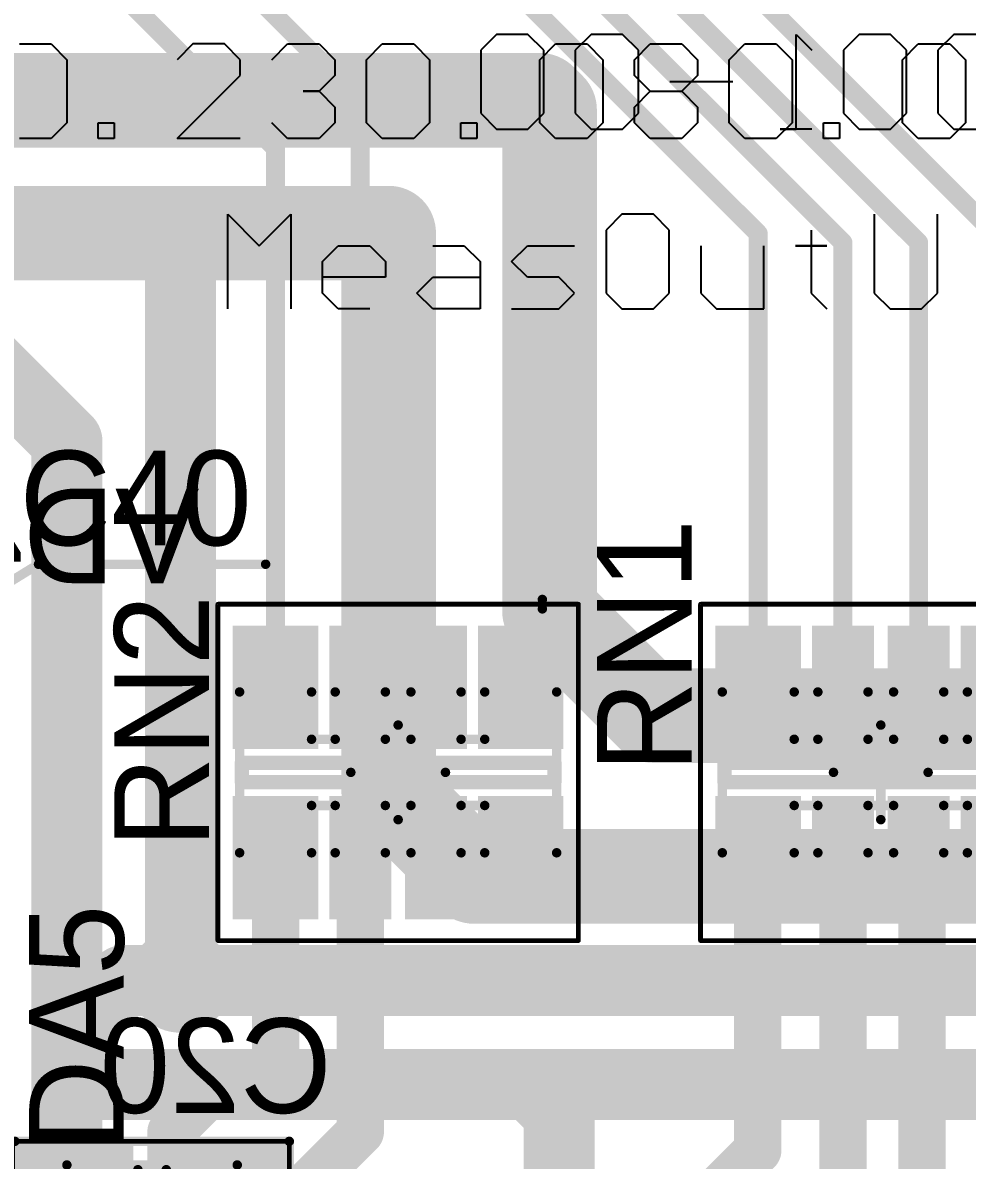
# Model space of a CAD drawing. Header units: millimetres. Extents: x 29.9 to 75.1, y 29.9 to 100.1.
# Drawn here: x 37.33 to 47.31, y 60.4 to 72.42 of the extents above; entities that cross this region are included whole.
import ezdxf

# ---------------------------------------------------------------- set-up
doc = ezdxf.new("R2010")
doc.units = ezdxf.units.MM
for name, color, linetype in [('BottomLayer', 5, 'Continuous'), ('BottomOverlay', 54, 'Continuous'), ('BottomPaste', 16, 'Continuous'), ('BottomSolder', 6, 'Continuous'), ('Mechanical13', 56, 'Continuous'), ('Mechanical15', 56, 'Continuous'), ('MultiLayer', 9, 'Continuous'), ('TopLayer', 1, 'Continuous'), ('TopOverlay', 2, 'Continuous'), ('TopPaste', 8, 'Continuous'), ('TopSolder', 216, 'Continuous'), ('ViaHoleLayer', 16, 'Continuous')]:
    doc.layers.add(name, color=color, linetype=linetype)

# ---------------------------------------------------------------- blocks, each defined once
blk = doc.blocks.new('CRA06S_1127')
at = {"layer": 'Mechanical13', "const_width": 0.1}
for points in [[(-0.85, 0.915), (-0.85, 1.675)], [(0.85, 1.675), (-0.85, 1.675)], [(0.85, 0.915), (0.85, 1.675)], [(-0.35, 0.915), (-0.85, 0.915)], [(-0.35, 0.665), (-0.35, 0.915)], [(0.35, 0.665), (0.35, 0.915)], [(0.85, 0.915), (0.35, 0.915)], [(-0.85, 0.135), (-0.85, 0.665)], [(-0.35, 0.665), (-0.85, 0.665)], [(0.85, 0.665), (0.35, 0.665)], [(0.85, 0.135), (0.85, 0.665)], [(-0.35, 0.135), (-0.85, 0.135)], [(-0.35, -0.135), (-0.35, 0.135)], [(0.35, -0.135), (0.35, 0.135)], [(0.85, 0.135), (0.35, 0.135)], [(-0.85, -0.665), (-0.85, -0.135)], [(-0.35, -0.135), (-0.85, -0.135)], [(0.85, -0.135), (0.35, -0.135)], [(0.85, -0.665), (0.85, -0.135)], [(-0.35, -0.665), (-0.85, -0.665)], [(-0.35, -0.915), (-0.35, -0.665)], [(0.35, -0.915), (0.35, -0.665)], [(0.85, -0.665), (0.35, -0.665)], [(-0.85, -1.675), (-0.85, -0.915)], [(-0.35, -0.915), (-0.85, -0.915)], [(0.85, -0.915), (0.35, -0.915)], [(0.85, -1.675), (0.85, -0.915)], [(0.85, -1.675), (-0.85, -1.675)]]:
    blk.add_lwpolyline(points, dxfattribs=at)
at = {"layer": 'Mechanical13', "const_width": 0.05}
for points in [[(-0.875, 1.675, 1), (-0.825, 1.675, 1)], [(-0.875, 1.675, 1), (-0.825, 1.675, 1)], [(0.825, 1.675, 1), (0.875, 1.675, 1)], [(0.825, 1.675, 1), (0.875, 1.675, 1)], [(-0.875, 0.915, 1), (-0.825, 0.915, 1)], [(-0.875, 0.915, 1), (-0.825, 0.915, 1)], [(-0.375, 0.915, 1), (-0.325, 0.915, 1)], [(-0.375, 0.915, 1), (-0.325, 0.915, 1)], [(0.325, 0.915, 1), (0.375, 0.915, 1)], [(0.325, 0.915, 1), (0.375, 0.915, 1)], [(0.825, 0.915, 1), (0.875, 0.915, 1)], [(0.825, 0.915, 1), (0.875, 0.915, 1)], [(-0.875, 0.665, 1), (-0.825, 0.665, 1)], [(-0.875, 0.665, 1), (-0.825, 0.665, 1)], [(-0.375, 0.665, 1), (-0.325, 0.665, 1)], [(-0.375, 0.665, 1), (-0.325, 0.665, 1)], [(0.325, 0.665, 1), (0.375, 0.665, 1)], [(0.325, 0.665, 1), (0.375, 0.665, 1)], [(0.825, 0.665, 1), (0.875, 0.665, 1)], [(0.825, 0.665, 1), (0.875, 0.665, 1)], [(-0.875, 0.135, 1), (-0.825, 0.135, 1)], [(-0.875, 0.135, 1), (-0.825, 0.135, 1)], [(-0.375, 0.135, 1), (-0.325, 0.135, 1)], [(-0.375, 0.135, 1), (-0.325, 0.135, 1)], [(0.325, 0.135, 1), (0.375, 0.135, 1)], [(0.325, 0.135, 1), (0.375, 0.135, 1)], [(0.825, 0.135, 1), (0.875, 0.135, 1)], [(0.825, 0.135, 1), (0.875, 0.135, 1)], [(-0.875, -0.135, 1), (-0.825, -0.135, 1)], [(-0.875, -0.135, 1), (-0.825, -0.135, 1)], [(-0.375, -0.135, 1), (-0.325, -0.135, 1)], [(-0.375, -0.135, 1), (-0.325, -0.135, 1)], [(0.325, -0.135, 1), (0.375, -0.135, 1)], [(0.325, -0.135, 1), (0.375, -0.135, 1)], [(0.825, -0.135, 1), (0.875, -0.135, 1)], [(0.825, -0.135, 1), (0.875, -0.135, 1)], [(-0.875, -0.665, 1), (-0.825, -0.665, 1)], [(-0.875, -0.665, 1), (-0.825, -0.665, 1)], [(-0.375, -0.665, 1), (-0.325, -0.665, 1)], [(-0.375, -0.665, 1), (-0.325, -0.665, 1)], [(0.325, -0.665, 1), (0.375, -0.665, 1)], [(0.325, -0.665, 1), (0.375, -0.665, 1)], [(0.825, -0.665, 1), (0.875, -0.665, 1)], [(0.825, -0.665, 1), (0.875, -0.665, 1)], [(-0.875, -0.915, 1), (-0.825, -0.915, 1)], [(-0.875, -0.915, 1), (-0.825, -0.915, 1)], [(-0.375, -0.915, 1), (-0.325, -0.915, 1)], [(-0.375, -0.915, 1), (-0.325, -0.915, 1)], [(0.325, -0.915, 1), (0.375, -0.915, 1)], [(0.325, -0.915, 1), (0.375, -0.915, 1)], [(0.825, -0.915, 1), (0.875, -0.915, 1)], [(0.825, -0.915, 1), (0.875, -0.915, 1)], [(-0.875, -1.675, 1), (-0.825, -1.675, 1)], [(-0.875, -1.675, 1), (-0.825, -1.675, 1)], [(0.825, -1.675, 1), (0.875, -1.675, 1)], [(0.825, -1.675, 1), (0.875, -1.675, 1)]]:
    blk.add_lwpolyline(points, format="xyb", close=True, dxfattribs=at)
at = {"layer": 'Mechanical15'}
for points, const_width in [([(1.778, 1.905), (-1.778, 1.905)], 0.05), ([(-1.778, -1.905), (-1.778, 1.905)], 0.05), ([(1.778, -1.905), (1.778, 1.905)], 0.05), ([(0, -0.5), (0, 0.5)], 0.1), ([(0.5, 0), (-0.5, 0)], 0.1), ([(1.778, -1.905), (-1.778, -1.905)], 0.05)]:
    blk.add_lwpolyline(points, dxfattribs=dict(at, const_width=const_width))
for points, const_width in [([(-1.79, 1.905, 1), (-1.766, 1.905, 1)], 0.025), ([(-1.79, 1.905, 1), (-1.766, 1.905, 1)], 0.025), ([(1.766, 1.905, 1), (1.79, 1.905, 1)], 0.025), ([(1.766, 1.905, 1), (1.79, 1.905, 1)], 0.025), ([(-0.025, 0.5, 1), (0.025, 0.5, 1)], 0.05), ([(-0.525, 0, 1), (-0.475, 0, 1)], 0.05), ([(0.475, 0, 1), (0.525, 0, 1)], 0.05), ([(-0.025, -0.5, 1), (0.025, -0.5, 1)], 0.05), ([(-1.79, -1.905, 1), (-1.766, -1.905, 1)], 0.025), ([(-1.79, -1.905, 1), (-1.766, -1.905, 1)], 0.025), ([(1.766, -1.905, 1), (1.79, -1.905, 1)], 0.025), ([(1.766, -1.905, 1), (1.79, -1.905, 1)], 0.025)]:
    blk.add_lwpolyline(points, format="xyb", close=True, dxfattribs=dict(at, const_width=const_width))
at = {"layer": 'TopLayer'}
for points in [[(-0.35, 0.945), (-0.35, 1.645), (-1.45, 0.945), (-1.45, 1.645)], [(1.45, 0.945), (1.45, 1.645), (0.35, 0.945), (0.35, 1.645)], [(-0.35, 0.175), (-0.35, 0.625), (-1.45, 0.175), (-1.45, 0.625)], [(1.45, 0.175), (1.45, 0.625), (0.35, 0.175), (0.35, 0.625)], [(-0.35, -0.625), (-0.35, -0.175), (-1.45, -0.625), (-1.45, -0.175)], [(1.45, -0.625), (1.45, -0.175), (0.35, -0.625), (0.35, -0.175)], [(-0.35, -1.645), (-0.35, -0.945), (-1.45, -1.645), (-1.45, -0.945)], [(1.45, -1.645), (1.45, -0.945), (0.35, -1.645), (0.35, -0.945)]]:
    blk.add_solid(points, dxfattribs=at)
at = {"layer": 'TopOverlay', "const_width": 0.152}
for points in [[(0.102, 1.651), (-0.102, 1.651)], [(-0.102, -1.651), (-0.102, 1.651)], [(0.102, -1.651), (0.102, 1.651)], [(0.102, -1.651), (-0.102, -1.651)]]:
    blk.add_lwpolyline(points, dxfattribs=at)
at = {"layer": 'TopOverlay'}
for points, const_width in [([(-0.14, 1.651, 1), (-0.064, 1.651, 1)], 0.0762), ([(-0.14, 1.651, 1), (-0.064, 1.651, 1)], 0.0762), ([(0.064, 1.651, 1), (0.14, 1.651, 1)], 0.0762), ([(0.064, 1.651, 1), (0.14, 1.651, 1)], 0.0762), ([(-1.728, 1.524, 1), (-1.828, 1.524, 1)], 0.1), ([(-1.853, 1.524, 1), (-1.803, 1.524, 1)], 0.05), ([(-1.753, 1.524, 1), (-1.703, 1.524, 1)], 0.05), ([(-0.14, -1.651, 1), (-0.064, -1.651, 1)], 0.0762), ([(-0.14, -1.651, 1), (-0.064, -1.651, 1)], 0.0762), ([(0.064, -1.651, 1), (0.14, -1.651, 1)], 0.0762), ([(0.064, -1.651, 1), (0.14, -1.651, 1)], 0.0762)]:
    blk.add_lwpolyline(points, format="xyb", close=True, dxfattribs=dict(at, const_width=const_width))
at = {"layer": 'TopPaste'}
for points in [[(-0.35, 0.945), (-0.35, 1.645), (-1.45, 0.945), (-1.45, 1.645)], [(1.45, 0.945), (1.45, 1.645), (0.35, 0.945), (0.35, 1.645)], [(-0.35, 0.175), (-0.35, 0.625), (-1.45, 0.175), (-1.45, 0.625)], [(1.45, 0.175), (1.45, 0.625), (0.35, 0.175), (0.35, 0.625)], [(-0.35, -0.625), (-0.35, -0.175), (-1.45, -0.625), (-1.45, -0.175)], [(1.45, -0.625), (1.45, -0.175), (0.35, -0.625), (0.35, -0.175)], [(-0.35, -1.645), (-0.35, -0.945), (-1.45, -1.645), (-1.45, -0.945)], [(1.45, -1.645), (1.45, -0.945), (0.35, -1.645), (0.35, -0.945)]]:
    blk.add_solid(points, dxfattribs=at)
at = {"layer": 'TopSolder'}
for points in [[(-0.248, 0.843), (-0.248, 1.747), (-1.552, 0.843), (-1.552, 1.747)], [(1.552, 0.843), (1.552, 1.747), (0.248, 0.843), (0.248, 1.747)], [(-0.248, 0.073), (-0.248, 0.727), (-1.552, 0.073), (-1.552, 0.727)], [(1.552, 0.073), (1.552, 0.727), (0.248, 0.073), (0.248, 0.727)], [(-0.248, -0.727), (-0.248, -0.073), (-1.552, -0.727), (-1.552, -0.073)], [(1.552, -0.727), (1.552, -0.073), (0.248, -0.727), (0.248, -0.073)], [(-0.248, -1.747), (-0.248, -0.843), (-1.552, -1.747), (-1.552, -0.843)], [(1.552, -1.747), (1.552, -0.843), (0.248, -1.747), (0.248, -0.843)]]:
    blk.add_solid(points, dxfattribs=at)
blk = doc.blocks.new('CRA06S_1136')
at = {"layer": 'Mechanical13', "const_width": 0.1}
for points in [[(-0.85, 0.915), (-0.85, 1.675)], [(0.85, 1.675), (-0.85, 1.675)], [(0.85, 0.915), (0.85, 1.675)], [(-0.35, 0.915), (-0.85, 0.915)], [(-0.35, 0.665), (-0.35, 0.915)], [(0.35, 0.665), (0.35, 0.915)], [(0.85, 0.915), (0.35, 0.915)], [(-0.85, 0.135), (-0.85, 0.665)], [(-0.35, 0.665), (-0.85, 0.665)], [(0.85, 0.665), (0.35, 0.665)], [(0.85, 0.135), (0.85, 0.665)], [(-0.35, 0.135), (-0.85, 0.135)], [(-0.35, -0.135), (-0.35, 0.135)], [(0.35, -0.135), (0.35, 0.135)], [(0.85, 0.135), (0.35, 0.135)], [(-0.85, -0.665), (-0.85, -0.135)], [(-0.35, -0.135), (-0.85, -0.135)], [(0.85, -0.135), (0.35, -0.135)], [(0.85, -0.665), (0.85, -0.135)], [(-0.35, -0.665), (-0.85, -0.665)], [(-0.35, -0.915), (-0.35, -0.665)], [(0.35, -0.915), (0.35, -0.665)], [(0.85, -0.665), (0.35, -0.665)], [(-0.85, -1.675), (-0.85, -0.915)], [(-0.35, -0.915), (-0.85, -0.915)], [(0.85, -0.915), (0.35, -0.915)], [(0.85, -1.675), (0.85, -0.915)], [(0.85, -1.675), (-0.85, -1.675)]]:
    blk.add_lwpolyline(points, dxfattribs=at)
at = {"layer": 'Mechanical13', "const_width": 0.05}
for points in [[(-0.875, 1.675, 1), (-0.825, 1.675, 1)], [(-0.875, 1.675, 1), (-0.825, 1.675, 1)], [(0.825, 1.675, 1), (0.875, 1.675, 1)], [(0.825, 1.675, 1), (0.875, 1.675, 1)], [(-0.875, 0.915, 1), (-0.825, 0.915, 1)], [(-0.875, 0.915, 1), (-0.825, 0.915, 1)], [(-0.375, 0.915, 1), (-0.325, 0.915, 1)], [(-0.375, 0.915, 1), (-0.325, 0.915, 1)], [(0.325, 0.915, 1), (0.375, 0.915, 1)], [(0.325, 0.915, 1), (0.375, 0.915, 1)], [(0.825, 0.915, 1), (0.875, 0.915, 1)], [(0.825, 0.915, 1), (0.875, 0.915, 1)], [(-0.875, 0.665, 1), (-0.825, 0.665, 1)], [(-0.875, 0.665, 1), (-0.825, 0.665, 1)], [(-0.375, 0.665, 1), (-0.325, 0.665, 1)], [(-0.375, 0.665, 1), (-0.325, 0.665, 1)], [(0.325, 0.665, 1), (0.375, 0.665, 1)], [(0.325, 0.665, 1), (0.375, 0.665, 1)], [(0.825, 0.665, 1), (0.875, 0.665, 1)], [(0.825, 0.665, 1), (0.875, 0.665, 1)], [(-0.875, 0.135, 1), (-0.825, 0.135, 1)], [(-0.875, 0.135, 1), (-0.825, 0.135, 1)], [(-0.375, 0.135, 1), (-0.325, 0.135, 1)], [(-0.375, 0.135, 1), (-0.325, 0.135, 1)], [(0.325, 0.135, 1), (0.375, 0.135, 1)], [(0.325, 0.135, 1), (0.375, 0.135, 1)], [(0.825, 0.135, 1), (0.875, 0.135, 1)], [(0.825, 0.135, 1), (0.875, 0.135, 1)], [(-0.875, -0.135, 1), (-0.825, -0.135, 1)], [(-0.875, -0.135, 1), (-0.825, -0.135, 1)], [(-0.375, -0.135, 1), (-0.325, -0.135, 1)], [(-0.375, -0.135, 1), (-0.325, -0.135, 1)], [(0.325, -0.135, 1), (0.375, -0.135, 1)], [(0.325, -0.135, 1), (0.375, -0.135, 1)], [(0.825, -0.135, 1), (0.875, -0.135, 1)], [(0.825, -0.135, 1), (0.875, -0.135, 1)], [(-0.875, -0.665, 1), (-0.825, -0.665, 1)], [(-0.875, -0.665, 1), (-0.825, -0.665, 1)], [(-0.375, -0.665, 1), (-0.325, -0.665, 1)], [(-0.375, -0.665, 1), (-0.325, -0.665, 1)], [(0.325, -0.665, 1), (0.375, -0.665, 1)], [(0.325, -0.665, 1), (0.375, -0.665, 1)], [(0.825, -0.665, 1), (0.875, -0.665, 1)], [(0.825, -0.665, 1), (0.875, -0.665, 1)], [(-0.875, -0.915, 1), (-0.825, -0.915, 1)], [(-0.875, -0.915, 1), (-0.825, -0.915, 1)], [(-0.375, -0.915, 1), (-0.325, -0.915, 1)], [(-0.375, -0.915, 1), (-0.325, -0.915, 1)], [(0.325, -0.915, 1), (0.375, -0.915, 1)], [(0.325, -0.915, 1), (0.375, -0.915, 1)], [(0.825, -0.915, 1), (0.875, -0.915, 1)], [(0.825, -0.915, 1), (0.875, -0.915, 1)], [(-0.875, -1.675, 1), (-0.825, -1.675, 1)], [(-0.875, -1.675, 1), (-0.825, -1.675, 1)], [(0.825, -1.675, 1), (0.875, -1.675, 1)], [(0.825, -1.675, 1), (0.875, -1.675, 1)]]:
    blk.add_lwpolyline(points, format="xyb", close=True, dxfattribs=at)
at = {"layer": 'Mechanical15'}
for points, const_width in [([(1.778, 1.905), (-1.778, 1.905)], 0.05), ([(-1.778, -1.905), (-1.778, 1.905)], 0.05), ([(1.778, -1.905), (1.778, 1.905)], 0.05), ([(0, -0.5), (0, 0.5)], 0.1), ([(0.5, 0), (-0.5, 0)], 0.1), ([(1.778, -1.905), (-1.778, -1.905)], 0.05)]:
    blk.add_lwpolyline(points, dxfattribs=dict(at, const_width=const_width))
for points, const_width in [([(-1.79, 1.905, 1), (-1.766, 1.905, 1)], 0.025), ([(-1.79, 1.905, 1), (-1.766, 1.905, 1)], 0.025), ([(1.766, 1.905, 1), (1.79, 1.905, 1)], 0.025), ([(1.766, 1.905, 1), (1.79, 1.905, 1)], 0.025), ([(-0.025, 0.5, 1), (0.025, 0.5, 1)], 0.05), ([(-0.525, 0, 1), (-0.475, 0, 1)], 0.05), ([(0.475, 0, 1), (0.525, 0, 1)], 0.05), ([(-0.025, -0.5, 1), (0.025, -0.5, 1)], 0.05), ([(-1.79, -1.905, 1), (-1.766, -1.905, 1)], 0.025), ([(-1.79, -1.905, 1), (-1.766, -1.905, 1)], 0.025), ([(1.766, -1.905, 1), (1.79, -1.905, 1)], 0.025), ([(1.766, -1.905, 1), (1.79, -1.905, 1)], 0.025)]:
    blk.add_lwpolyline(points, format="xyb", close=True, dxfattribs=dict(at, const_width=const_width))
at = {"layer": 'TopLayer'}
for points in [[(-0.35, 0.945), (-0.35, 1.645), (-1.45, 0.945), (-1.45, 1.645)], [(1.45, 0.945), (1.45, 1.645), (0.35, 0.945), (0.35, 1.645)], [(-0.35, 0.175), (-0.35, 0.625), (-1.45, 0.175), (-1.45, 0.625)], [(1.45, 0.175), (1.45, 0.625), (0.35, 0.175), (0.35, 0.625)], [(-0.35, -0.625), (-0.35, -0.175), (-1.45, -0.625), (-1.45, -0.175)], [(1.45, -0.625), (1.45, -0.175), (0.35, -0.625), (0.35, -0.175)], [(-0.35, -1.645), (-0.35, -0.945), (-1.45, -1.645), (-1.45, -0.945)], [(1.45, -1.645), (1.45, -0.945), (0.35, -1.645), (0.35, -0.945)]]:
    blk.add_solid(points, dxfattribs=at)
at = {"layer": 'TopOverlay', "const_width": 0.152}
for points in [[(0.102, 1.651), (-0.102, 1.651)], [(-0.102, -1.651), (-0.102, 1.651)], [(0.102, -1.651), (0.102, 1.651)], [(0.102, -1.651), (-0.102, -1.651)]]:
    blk.add_lwpolyline(points, dxfattribs=at)
at = {"layer": 'TopOverlay'}
for points, const_width in [([(-0.14, 1.651, 1), (-0.064, 1.651, 1)], 0.0762), ([(-0.14, 1.651, 1), (-0.064, 1.651, 1)], 0.0762), ([(0.064, 1.651, 1), (0.14, 1.651, 1)], 0.0762), ([(0.064, 1.651, 1), (0.14, 1.651, 1)], 0.0762), ([(-1.728, 1.524, 1), (-1.828, 1.524, 1)], 0.1), ([(-1.853, 1.524, 1), (-1.803, 1.524, 1)], 0.05), ([(-1.753, 1.524, 1), (-1.703, 1.524, 1)], 0.05), ([(-0.14, -1.651, 1), (-0.064, -1.651, 1)], 0.0762), ([(-0.14, -1.651, 1), (-0.064, -1.651, 1)], 0.0762), ([(0.064, -1.651, 1), (0.14, -1.651, 1)], 0.0762), ([(0.064, -1.651, 1), (0.14, -1.651, 1)], 0.0762)]:
    blk.add_lwpolyline(points, format="xyb", close=True, dxfattribs=dict(at, const_width=const_width))
at = {"layer": 'TopPaste'}
for points in [[(-0.35, 0.945), (-0.35, 1.645), (-1.45, 0.945), (-1.45, 1.645)], [(1.45, 0.945), (1.45, 1.645), (0.35, 0.945), (0.35, 1.645)], [(-0.35, 0.175), (-0.35, 0.625), (-1.45, 0.175), (-1.45, 0.625)], [(1.45, 0.175), (1.45, 0.625), (0.35, 0.175), (0.35, 0.625)], [(-0.35, -0.625), (-0.35, -0.175), (-1.45, -0.625), (-1.45, -0.175)], [(1.45, -0.625), (1.45, -0.175), (0.35, -0.625), (0.35, -0.175)], [(-0.35, -1.645), (-0.35, -0.945), (-1.45, -1.645), (-1.45, -0.945)], [(1.45, -1.645), (1.45, -0.945), (0.35, -1.645), (0.35, -0.945)]]:
    blk.add_solid(points, dxfattribs=at)
at = {"layer": 'TopSolder'}
for points in [[(-0.248, 0.843), (-0.248, 1.747), (-1.552, 0.843), (-1.552, 1.747)], [(1.552, 0.843), (1.552, 1.747), (0.248, 0.843), (0.248, 1.747)], [(-0.248, 0.073), (-0.248, 0.727), (-1.552, 0.073), (-1.552, 0.727)], [(1.552, 0.073), (1.552, 0.727), (0.248, 0.073), (0.248, 0.727)], [(-0.248, -0.727), (-0.248, -0.073), (-1.552, -0.727), (-1.552, -0.073)], [(1.552, -0.727), (1.552, -0.073), (0.248, -0.727), (0.248, -0.073)], [(-0.248, -1.747), (-0.248, -0.843), (-1.552, -1.747), (-1.552, -0.843)], [(1.552, -1.747), (1.552, -0.843), (0.248, -1.747), (0.248, -0.843)]]:
    blk.add_solid(points, dxfattribs=at)
blk = doc.blocks.new('SMD_C_0603_B_1195')
at = {"layer": 'BottomLayer'}
for points in [[(-1.3, 0.55), (-1.3, -0.55), (-0.3, 0.55), (-0.3, -0.55)], [(0.3, 0.55), (0.3, -0.55), (1.3, 0.55), (1.3, -0.55)]]:
    blk.add_solid(points, dxfattribs=at)
at = {"layer": 'BottomOverlay', "const_width": 0.1}
for points in [[(-1.45, 0.7), (1.45, 0.7)], [(-1.45, -0.7), (-1.45, 0.7)], [(1.45, -0.7), (1.45, 0.7)], [(-0.15, 0.4), (0.15, 0.4)], [(-0.15, -0.4), (0.15, -0.4)], [(-1.45, -0.7), (1.45, -0.7)]]:
    blk.add_lwpolyline(points, dxfattribs=at)
at = {"layer": 'BottomOverlay', "const_width": 0.05}
for points in [[(-1.475, 0.7, 1), (-1.425, 0.7, 1)], [(-1.475, 0.7, 1), (-1.425, 0.7, 1)], [(1.425, 0.7, 1), (1.475, 0.7, 1)], [(1.425, 0.7, 1), (1.475, 0.7, 1)], [(-0.175, 0.4, 1), (-0.125, 0.4, 1)], [(0.125, 0.4, 1), (0.175, 0.4, 1)], [(-0.175, -0.4, 1), (-0.125, -0.4, 1)], [(0.125, -0.4, 1), (0.175, -0.4, 1)], [(-1.475, -0.7, 1), (-1.425, -0.7, 1)], [(-1.475, -0.7, 1), (-1.425, -0.7, 1)], [(1.425, -0.7, 1), (1.475, -0.7, 1)], [(1.425, -0.7, 1), (1.475, -0.7, 1)]]:
    blk.add_lwpolyline(points, format="xyb", close=True, dxfattribs=at)
at = {"layer": 'BottomPaste'}
for points in [[(-1.3, 0.55), (-1.3, -0.55), (-0.3, 0.55), (-0.3, -0.55)], [(0.3, 0.55), (0.3, -0.55), (1.3, 0.55), (1.3, -0.55)]]:
    blk.add_solid(points, dxfattribs=at)
at = {"layer": 'BottomSolder'}
for points in [[(-1.402, 0.652), (-1.402, -0.652), (-0.198, 0.652), (-0.198, -0.652)], [(0.198, 0.652), (0.198, -0.652), (1.402, 0.652), (1.402, -0.652)]]:
    blk.add_solid(points, dxfattribs=at)
at = {"layer": 'Mechanical13', "const_width": 0.1}
for points in [[(-0.9, 0.45), (0.9, 0.45)], [(-0.9, -0.45), (-0.9, 0.45)], [(0.9, -0.45), (0.9, 0.45)], [(-0.9, -0.45), (0.9, -0.45)]]:
    blk.add_lwpolyline(points, dxfattribs=at)
at = {"layer": 'Mechanical13', "const_width": 0.05}
for points in [[(-0.925, 0.45, 1), (-0.875, 0.45, 1)], [(-0.925, 0.45, 1), (-0.875, 0.45, 1)], [(0.875, 0.45, 1), (0.925, 0.45, 1)], [(0.875, 0.45, 1), (0.925, 0.45, 1)], [(-0.925, -0.45, 1), (-0.875, -0.45, 1)], [(-0.925, -0.45, 1), (-0.875, -0.45, 1)], [(0.875, -0.45, 1), (0.925, -0.45, 1)], [(0.875, -0.45, 1), (0.925, -0.45, 1)]]:
    blk.add_lwpolyline(points, format="xyb", close=True, dxfattribs=at)
at = {"layer": 'Mechanical15', "const_width": 0.05}
for points in [[(-1.475, 0.7), (1.45, 0.7)], [(-1.475, -0.7), (-1.475, 0.7)], [(1.45, -0.7), (1.45, 0.7)], [(-1.475, -0.7), (1.45, -0.7)]]:
    blk.add_lwpolyline(points, dxfattribs=at)
at = {"layer": 'Mechanical15', "const_width": 0.025}
for points in [[(-1.488, 0.7, 1), (-1.463, 0.7, 1)], [(-1.488, 0.7, 1), (-1.463, 0.7, 1)], [(1.438, 0.7, 1), (1.462, 0.7, 1)], [(1.438, 0.7, 1), (1.462, 0.7, 1)], [(-1.488, -0.7, 1), (-1.463, -0.7, 1)], [(-1.488, -0.7, 1), (-1.463, -0.7, 1)], [(1.438, -0.7, 1), (1.462, -0.7, 1)], [(1.438, -0.7, 1), (1.462, -0.7, 1)]]:
    blk.add_lwpolyline(points, format="xyb", close=True, dxfattribs=at)

msp = doc.modelspace()

# ---------------------------------------------------------------- linework, layer by layer
at = {"layer": 'BottomLayer'}
for points, const_width in [([(32, 71.604), (42.8, 71.604)], 1), ([(42.8, 71.604), (42.9, 71.504)], 1), ([(42.9, 66.2), (42.9, 71.504)], 1), ([(35.2, 70.2), (39, 70.2)], 1), ([(39, 70.2), (41.2, 70.2)], 1), ([(41.2, 64.3), (41.2, 70.2)], 1), ([(39, 62.3), (39, 70.2)], 0.75), ([(36.879, 68.921), (37.8, 68)], 0.75), ([(37.8, 59.9), (37.8, 68)], 0.75), ([(42.9, 66.2), (44, 65.1)], 1), ([(44, 65.1), (64.7, 65.1)], 1), ([(41.2, 64.3), (42.1, 63.4)], 1), ([(42.1, 63.4), (57.5, 63.4)], 1), ([(39, 62.3), (52.1, 62.3)], 0.75), ([(38.179, 61.2), (42.7, 61.2)], 0.75), ([(42.7, 61.2), (51.1, 61.2)], 0.75), ([(42.7, 61.2), (43, 60.9)], 0.75), ([(43, 59.1), (43, 60.9)], 0.75)]:
    msp.add_lwpolyline(points, dxfattribs=dict(at, const_width=const_width))
for points, const_width in [([(42.55, 71.604, 1), (43.05, 71.604, 1)], 0.5), ([(42.55, 71.604, 1), (43.05, 71.604, 1)], 0.5), ([(42.65, 71.504, 1), (43.15, 71.504, 1)], 0.5), ([(42.65, 71.504, 1), (43.15, 71.504, 1)], 0.5), ([(38.75, 70.2, 1), (39.25, 70.2, 1)], 0.5), ([(38.75, 70.2, 1), (39.25, 70.2, 1)], 0.5), ([(40.95, 70.2, 1), (41.45, 70.2, 1)], 0.5), ([(40.95, 70.2, 1), (41.45, 70.2, 1)], 0.5), ([(38.813, 70.2, 1), (39.188, 70.2, 1)], 0.375), ([(37.613, 68, 1), (37.988, 68, 1)], 0.375), ([(37.613, 68, 1), (37.988, 68, 1)], 0.375), ([(42.65, 66.2, 1), (43.15, 66.2, 1)], 0.5), ([(42.65, 66.2, 1), (43.15, 66.2, 1)], 0.5), ([(43.75, 65.1, 1), (44.25, 65.1, 1)], 0.5), ([(43.75, 65.1, 1), (44.25, 65.1, 1)], 0.5), ([(40.95, 64.3, 1), (41.45, 64.3, 1)], 0.5), ([(40.95, 64.3, 1), (41.45, 64.3, 1)], 0.5), ([(41.85, 63.4, 1), (42.35, 63.4, 1)], 0.5), ([(41.85, 63.4, 1), (42.35, 63.4, 1)], 0.5), ([(38.775, 62.3, 1), (39.225, 62.3, 1)], 0.45), ([(38.813, 62.3, 1), (39.188, 62.3, 1)], 0.375), ([(38.813, 62.3, 1), (39.188, 62.3, 1)], 0.375), ([(37.992, 61.2, 1), (38.367, 61.2, 1)], 0.375), ([(42.512, 61.2, 1), (42.887, 61.2, 1)], 0.375), ([(42.512, 61.2, 1), (42.887, 61.2, 1)], 0.375), ([(42.512, 61.2, 1), (42.887, 61.2, 1)], 0.375), ([(42.813, 60.9, 1), (43.188, 60.9, 1)], 0.375), ([(42.813, 60.9, 1), (43.188, 60.9, 1)], 0.375)]:
    msp.add_lwpolyline(points, format="xyb", close=True, dxfattribs=dict(at, const_width=const_width))
at = {"layer": 'BottomOverlay'}
for p, q in [((42.339, 72.3), (42.172, 72.133)), ((42.672, 72.3), (42.339, 72.3)), ((42.839, 72.133), (42.672, 72.3)), ((43.339, 72.3), (43.172, 72.133)), ((43.672, 72.3), (43.339, 72.3)), ((43.839, 72.133), (43.672, 72.3)), ((45.505, 71.3), (45.505, 72.3)), ((45.505, 72.3), (45.671, 72.133)), ((46.171, 72.3), (46.005, 72.133)), ((46.504, 72.3), (46.171, 72.3)), ((46.671, 72.133), (46.504, 72.3)), ((47.171, 72.3), (47.004, 72.133)), ((47.504, 72.3), (47.171, 72.3)), ((42.172, 72.133), (42.172, 71.467)), ((42.839, 71.467), (42.839, 72.133)), ((43.172, 72.133), (43.172, 71.467)), ((43.839, 71.467), (43.839, 72.133)), ((46.005, 72.133), (46.005, 71.467)), ((46.671, 71.467), (46.671, 72.133)), ((47.004, 72.133), (47.004, 71.467)), ((44.838, 71.8), (44.172, 71.8)), ((42.172, 71.467), (42.339, 71.3)), ((42.672, 71.3), (42.839, 71.467)), ((43.172, 71.467), (43.339, 71.3)), ((43.672, 71.3), (43.839, 71.467)), ((46.005, 71.467), (46.171, 71.3)), ((46.504, 71.3), (46.671, 71.467)), ((47.004, 71.467), (47.171, 71.3)), ((42.339, 71.3), (42.672, 71.3)), ((43.339, 71.3), (43.672, 71.3)), ((45.671, 71.3), (45.338, 71.3)), ((45.338, 71.3), (45.505, 71.3)), ((46.171, 71.3), (46.504, 71.3)), ((47.171, 71.3), (47.504, 71.3))]:
    msp.add_line(p, q, dxfattribs=at)
at = {"layer": 'BottomSolder', "const_width": 0.552}
msp.add_lwpolyline([(38.724, 62.3, 1), (39.276, 62.3, 1)], format="xyb", close=True, dxfattribs=at)
at = {"layer": 'MultiLayer', "const_width": 0.45}
msp.add_lwpolyline([(38.775, 62.3, 1), (39.225, 62.3, 1)], format="xyb", close=True, dxfattribs=at)
at = {"layer": 'TopLayer'}
for points, const_width in [([(38.1, 79.7), (47.695, 70.105)], 0.2), ([(38.4, 78.5), (46.8, 70.1)], 0.2), ([(38.8, 77.3), (46, 70.1)], 0.2), ([(34.2, 76.9), (40.005, 71.095)], 0.2), ([(39.2, 76.1), (45.105, 70.195)], 0.2), ([(36.7, 75.8), (40.9, 71.6)], 0.2), ([(40.9, 65.4), (40.9, 71.6)], 0.2), ([(40.005, 65.4), (40.005, 71.095)], 0.2), ([(45.105, 65.4), (45.105, 70.195)], 0.2), ([(46, 65.4), (46, 70.1)], 0.2), ([(46.8, 65.4), (46.8, 70.1)], 0.2), ([(40.005, 61.205), (40.005, 63.6)], 0.5), ([(40.9, 60.7), (40.9, 63.6)], 0.5), ([(45.1, 63.595), (45.105, 63.6)], 0.5), ([(46, 60.1), (46, 63.6)], 0.5), ([(46.8, 63.6), (46.835, 63.565)], 0.5), ([(45.1, 60.505), (45.1, 63.595)], 0.5), ([(46.835, 55.975), (46.835, 63.565)], 0.5), ([(37.8, 61.7), (38.4, 62.3)], 0.75), ([(38.4, 62.3), (39, 62.3)], 0.75), ([(37.8, 58.6), (37.8, 61.7)], 0.75), ([(39.9, 61.1), (40.005, 61.205)], 0.5), ([(38.9, 60.7), (39.3, 61.1)], 0.5), ([(39.3, 61.1), (39.9, 61.1)], 0.5), ([(38.9, 57.9), (38.9, 60.7)], 0.5), ([(39.8, 59.6), (40.9, 60.7)], 0.5), ([(44.295, 59.7), (45.1, 60.505)], 0.5)]:
    msp.add_lwpolyline(points, dxfattribs=dict(at, const_width=const_width))
for points, const_width in [([(40.85, 71.6, 1), (40.95, 71.6, 1)], 0.1), ([(40.85, 71.6, 1), (40.95, 71.6, 1)], 0.1), ([(39.955, 71.095, 1), (40.055, 71.095, 1)], 0.1), ([(39.955, 71.095, 1), (40.055, 71.095, 1)], 0.1), ([(45.055, 70.195, 1), (45.155, 70.195, 1)], 0.1), ([(45.055, 70.195, 1), (45.155, 70.195, 1)], 0.1), ([(45.95, 70.1, 1), (46.05, 70.1, 1)], 0.1), ([(45.95, 70.1, 1), (46.05, 70.1, 1)], 0.1), ([(46.75, 70.1, 1), (46.85, 70.1, 1)], 0.1), ([(46.75, 70.1, 1), (46.85, 70.1, 1)], 0.1), ([(39.955, 65.4, 1), (40.055, 65.4, 1)], 0.1), ([(40.85, 65.4, 1), (40.95, 65.4, 1)], 0.1), ([(45.055, 65.4, 1), (45.155, 65.4, 1)], 0.1), ([(45.95, 65.4, 1), (46.05, 65.4, 1)], 0.1), ([(46.75, 65.4, 1), (46.85, 65.4, 1)], 0.1), ([(39.88, 63.6, 1), (40.13, 63.6, 1)], 0.25), ([(40.775, 63.6, 1), (41.025, 63.6, 1)], 0.25), ([(44.98, 63.6, 1), (45.23, 63.6, 1)], 0.25), ([(45.875, 63.6, 1), (46.125, 63.6, 1)], 0.25), ([(46.675, 63.6, 1), (46.925, 63.6, 1)], 0.25), ([(44.975, 63.595, 1), (45.225, 63.595, 1)], 0.25), ([(44.975, 63.595, 1), (45.225, 63.595, 1)], 0.25), ([(46.71, 63.565, 1), (46.96, 63.565, 1)], 0.25), ([(46.71, 63.565, 1), (46.96, 63.565, 1)], 0.25), ([(38.212, 62.3, 1), (38.587, 62.3, 1)], 0.375), ([(38.212, 62.3, 1), (38.587, 62.3, 1)], 0.375), ([(38.775, 62.3, 1), (39.225, 62.3, 1)], 0.45), ([(38.813, 62.3, 1), (39.188, 62.3, 1)], 0.375), ([(37.612, 61.7, 1), (37.987, 61.7, 1)], 0.375), ([(37.612, 61.7, 1), (37.987, 61.7, 1)], 0.375), ([(39.88, 61.205, 1), (40.13, 61.205, 1)], 0.25), ([(39.88, 61.205, 1), (40.13, 61.205, 1)], 0.25), ([(39.175, 61.1, 1), (39.425, 61.1, 1)], 0.25), ([(39.175, 61.1, 1), (39.425, 61.1, 1)], 0.25), ([(39.775, 61.1, 1), (40.025, 61.1, 1)], 0.25), ([(39.775, 61.1, 1), (40.025, 61.1, 1)], 0.25), ([(38.775, 60.7, 1), (39.025, 60.7, 1)], 0.25), ([(38.775, 60.7, 1), (39.025, 60.7, 1)], 0.25), ([(40.775, 60.7, 1), (41.025, 60.7, 1)], 0.25), ([(40.775, 60.7, 1), (41.025, 60.7, 1)], 0.25), ([(44.975, 60.505, 1), (45.225, 60.505, 1)], 0.25), ([(44.975, 60.505, 1), (45.225, 60.505, 1)], 0.25)]:
    msp.add_lwpolyline(points, format="xyb", close=True, dxfattribs=dict(at, const_width=const_width))
at = {"layer": 'TopOverlay'}
for p, q in [((37.299, 72.2), (37.632, 72.2)), ((37.632, 72.2), (37.799, 72.033)), ((39.132, 72.2), (38.965, 72.033)), ((39.465, 72.2), (39.132, 72.2)), ((39.632, 72.033), (39.465, 72.2)), ((39.965, 72.033), (40.131, 72.2)), ((40.131, 72.2), (40.465, 72.2)), ((40.465, 72.2), (40.631, 72.033)), ((40.965, 72.033), (41.131, 72.2)), ((41.131, 72.2), (41.464, 72.2)), ((41.464, 72.2), (41.631, 72.033)), ((42.797, 72.033), (42.964, 72.2)), ((42.964, 72.2), (43.297, 72.2)), ((43.297, 72.2), (43.464, 72.033)), ((43.797, 72.033), (43.964, 72.2)), ((43.964, 72.2), (44.297, 72.2)), ((44.297, 72.2), (44.463, 72.033)), ((44.797, 72.033), (44.963, 72.2)), ((44.963, 72.2), (45.296, 72.2)), ((45.296, 72.2), (45.463, 72.033)), ((46.629, 72.033), (46.796, 72.2)), ((46.796, 72.2), (47.129, 72.2)), ((47.129, 72.2), (47.296, 72.033)), ((37.799, 72.033), (37.799, 71.367)), ((39.632, 71.866), (39.632, 72.033)), ((40.631, 72.033), (40.631, 71.866)), ((40.965, 71.367), (40.965, 72.033)), ((41.631, 72.033), (41.631, 71.367)), ((42.797, 71.367), (42.797, 72.033)), ((43.464, 72.033), (43.464, 71.367)), ((43.797, 71.866), (43.797, 72.033)), ((44.463, 72.033), (44.463, 71.866)), ((44.797, 71.367), (44.797, 72.033)), ((45.463, 72.033), (45.463, 71.367)), ((46.629, 71.367), (46.629, 72.033)), ((47.296, 72.033), (47.296, 71.367)), ((38.965, 71.2), (39.632, 71.866)), ((40.631, 71.866), (40.465, 71.7)), ((43.964, 71.7), (43.797, 71.866)), ((44.463, 71.866), (44.297, 71.7)), ((40.465, 71.7), (40.298, 71.7)), ((40.298, 71.7), (40.465, 71.7)), ((40.465, 71.7), (40.631, 71.533)), ((43.797, 71.533), (43.964, 71.7)), ((43.964, 71.7), (44.297, 71.7)), ((44.297, 71.7), (44.463, 71.533)), ((40.631, 71.533), (40.631, 71.367)), ((43.797, 71.367), (43.797, 71.533)), ((44.463, 71.533), (44.463, 71.367)), ((37.799, 71.367), (37.632, 71.2)), ((38.132, 71.2), (38.132, 71.367)), ((38.132, 71.367), (38.299, 71.367)), ((38.299, 71.367), (38.299, 71.2)), ((40.131, 71.2), (39.965, 71.367)), ((40.631, 71.367), (40.465, 71.2)), ((41.131, 71.2), (40.965, 71.367)), ((41.631, 71.367), (41.464, 71.2)), ((41.964, 71.2), (41.964, 71.367)), ((41.964, 71.367), (42.131, 71.367)), ((42.131, 71.367), (42.131, 71.2)), ((42.964, 71.2), (42.797, 71.367)), ((43.464, 71.367), (43.297, 71.2)), ((43.964, 71.2), (43.797, 71.367)), ((44.463, 71.367), (44.297, 71.2)), ((44.963, 71.2), (44.797, 71.367)), ((45.463, 71.367), (45.296, 71.2)), ((45.796, 71.2), (45.796, 71.367)), ((45.796, 71.367), (45.963, 71.367)), ((45.963, 71.367), (45.963, 71.2)), ((46.796, 71.2), (46.629, 71.367)), ((47.296, 71.367), (47.129, 71.2)), ((37.632, 71.2), (37.299, 71.2)), ((38.299, 71.2), (38.132, 71.2)), ((39.632, 71.2), (38.965, 71.2)), ((40.465, 71.2), (40.131, 71.2)), ((41.464, 71.2), (41.131, 71.2)), ((42.131, 71.2), (41.964, 71.2)), ((43.297, 71.2), (42.964, 71.2)), ((44.297, 71.2), (43.964, 71.2)), ((45.296, 71.2), (44.963, 71.2)), ((45.963, 71.2), (45.796, 71.2)), ((47.129, 71.2), (46.796, 71.2)), ((39.5, 69.4), (39.5, 70.4)), ((39.5, 70.4), (39.833, 70.066)), ((39.833, 70.066), (40.166, 70.4)), ((40.166, 70.4), (40.166, 69.4)), ((43.665, 70.4), (43.499, 70.233)), ((43.999, 70.4), (43.665, 70.4)), ((44.165, 70.233), (43.999, 70.4)), ((46.331, 70.4), (46.331, 69.567)), ((46.998, 69.567), (46.998, 70.4)), ((43.499, 70.233), (43.499, 69.567)), ((44.165, 69.567), (44.165, 70.233)), ((45.665, 70.233), (45.665, 70.066)), ((40.5, 69.9), (40.666, 70.066)), ((40.666, 70.066), (41, 70.066)), ((41, 70.066), (41.166, 69.9)), ((41.666, 70.066), (41.999, 70.066)), ((41.999, 70.066), (42.166, 69.9)), ((42.499, 69.9), (42.666, 70.066)), ((42.666, 70.066), (43.165, 70.066)), ((44.498, 70.066), (44.498, 69.567)), ((45.165, 69.4), (45.165, 70.066)), ((45.665, 70.066), (45.498, 70.066)), ((45.498, 70.066), (45.831, 70.066)), ((45.831, 70.066), (45.665, 70.066)), ((45.665, 70.066), (45.665, 69.567)), ((40.5, 69.567), (40.5, 69.9)), ((41.166, 69.9), (41.166, 69.733)), ((42.166, 69.9), (42.166, 69.4)), ((42.666, 69.733), (42.499, 69.9)), ((41.166, 69.733), (40.5, 69.733)), ((41.499, 69.567), (41.666, 69.733)), ((41.666, 69.733), (42.166, 69.733)), ((42.999, 69.733), (42.666, 69.733)), ((43.165, 69.567), (42.999, 69.733)), ((40.666, 69.4), (40.5, 69.567)), ((41.666, 69.4), (41.499, 69.567)), ((42.999, 69.4), (43.165, 69.567)), ((43.499, 69.567), (43.665, 69.4)), ((43.999, 69.4), (44.165, 69.567)), ((44.498, 69.567), (44.665, 69.4)), ((45.665, 69.567), (45.831, 69.4)), ((46.331, 69.567), (46.498, 69.4)), ((46.831, 69.4), (46.998, 69.567)), ((41, 69.4), (40.666, 69.4)), ((42.166, 69.4), (41.666, 69.4)), ((42.499, 69.4), (42.999, 69.4)), ((43.665, 69.4), (43.999, 69.4)), ((44.665, 69.4), (45.165, 69.4)), ((46.498, 69.4), (46.831, 69.4))]:
    msp.add_line(p, q, dxfattribs=at)
at = {"layer": 'TopOverlay', "const_width": 0.1}
for points in [[(34.9, 65.1), (37.5, 66.7)], [(37.5, 66.7), (39.9, 66.7)]]:
    msp.add_lwpolyline(points, dxfattribs=at)
at = {"layer": 'TopOverlay', "const_width": 0.05}
for points in [[(37.475, 66.7, 1), (37.525, 66.7, 1)], [(37.475, 66.7, 1), (37.525, 66.7, 1)], [(39.875, 66.7, 1), (39.925, 66.7, 1)]]:
    msp.add_lwpolyline(points, format="xyb", close=True, dxfattribs=at)
at = {"layer": 'TopSolder', "const_width": 0.552}
msp.add_lwpolyline([(38.724, 62.3, 1), (39.276, 62.3, 1)], format="xyb", close=True, dxfattribs=at)
at = {"layer": 'ViaHoleLayer', "const_width": 0.25}
msp.add_lwpolyline([(38.875, 62.3, 1), (39.125, 62.3, 1)], format="xyb", close=True, dxfattribs=at)

# ---------------------------------------------------------------- block references
for name, p, rotation in [('CRA06S_1136', (41.3, 64.5), 270), ('CRA06S_1127', (46.4, 64.5), 270), ('SMD_C_0603_B_1195', (38.7, 59.9), 360)]:
    msp.add_blockref(name, p, dxfattribs=dict(rotation=rotation))

# ---------------------------------------------------------------- texts
at = {"layer": 'BottomOverlay', "text_generation_flag": 2}
for s, p in [('VD4', (39.2, 66.5)), ('C20', (40.6, 60.9))]:
    msp.add_text(s, height=1, dxfattribs=at).set_placement(p)
at = {"layer": 'TopOverlay'}
msp.add_text('C40', height=1, dxfattribs=at).set_placement((37.3, 66.9))
for s, p in [('RN1', (44.4, 64.5)), ('RN2', (39.3, 63.7)), ('DA5', (38.4, 60.5))]:
    msp.add_text(s, height=1, rotation=90, dxfattribs=at).set_placement(p)

doc.saveas('drawing.dxf')
